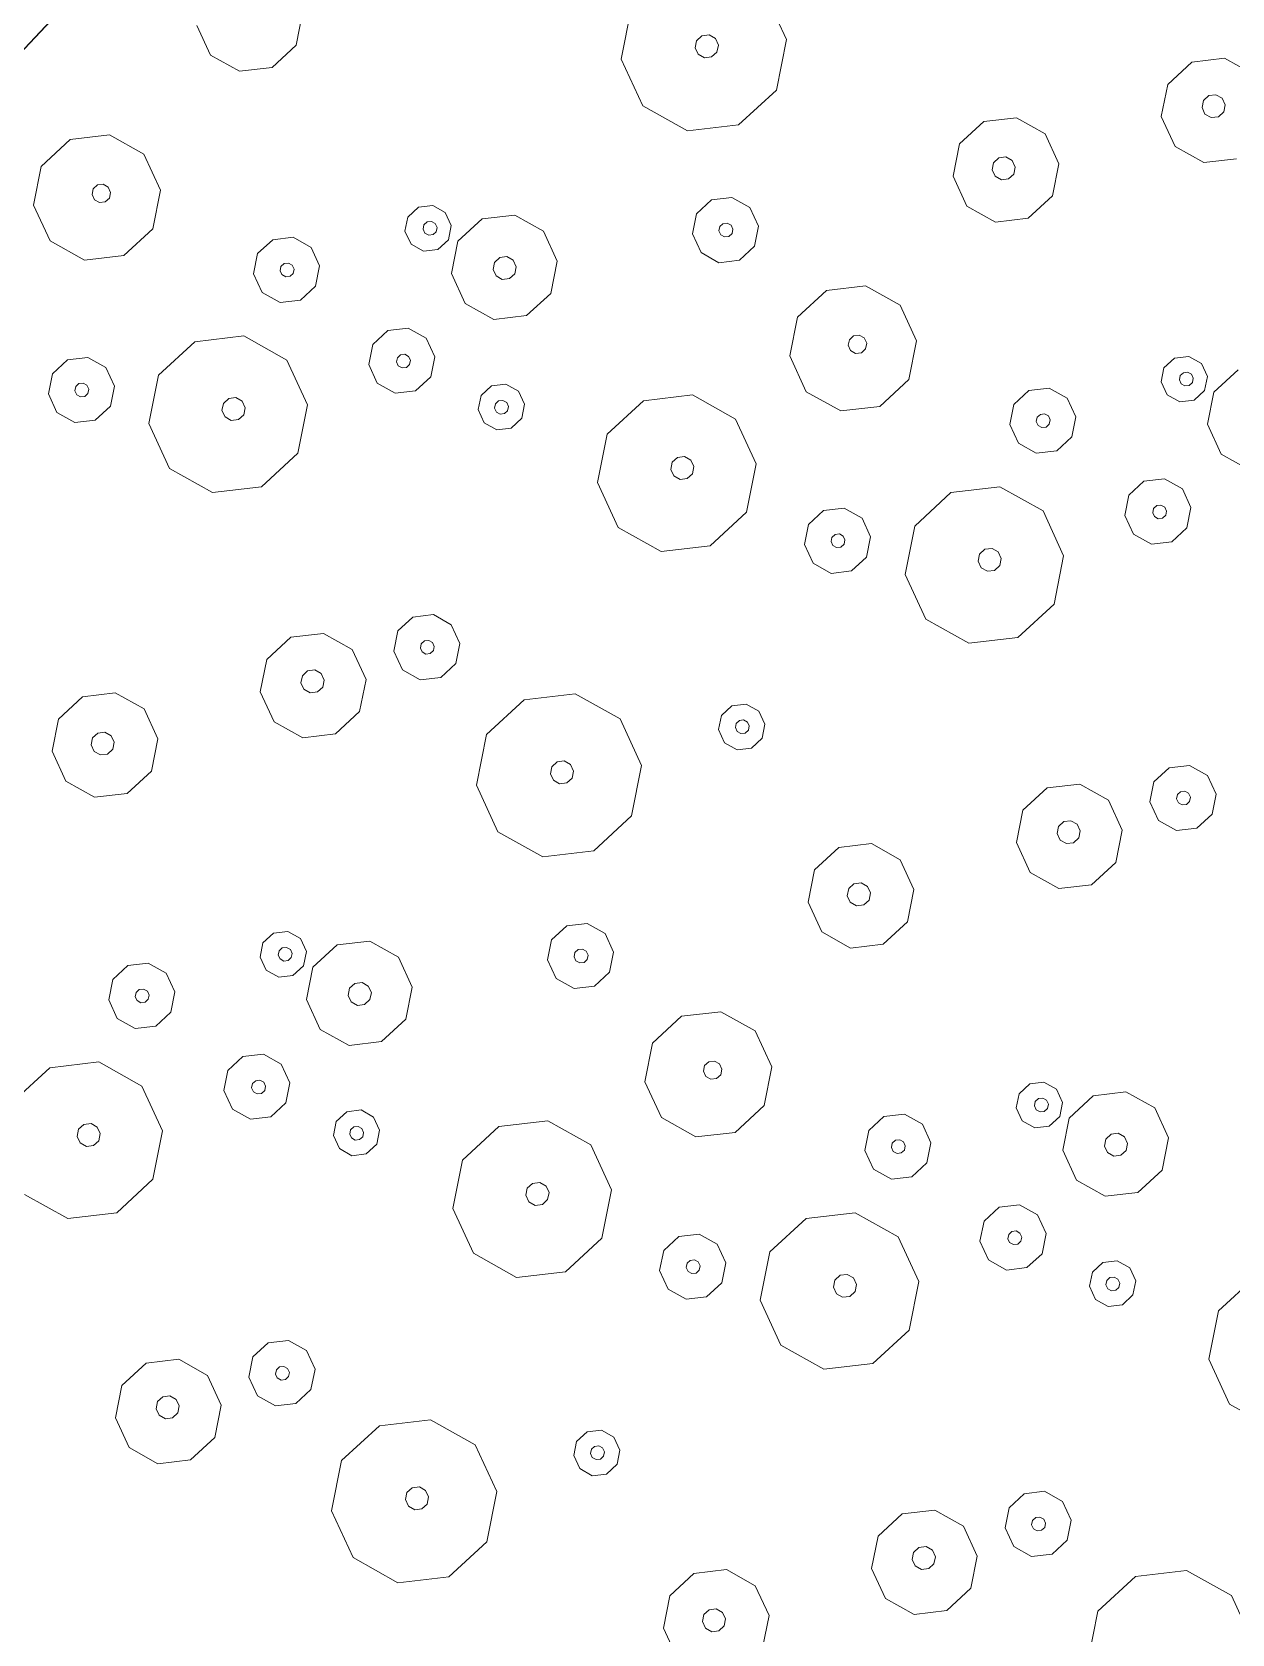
# Model space of a CAD drawing. Header units: metres. Extents: x -2858 to 512, y -1995 to 1252.
# Drawn here: x -930.245 to -927.36, y -902.364 to -898.511 of the extents above; entities that cross this region are included whole.
import ezdxf

# ---------------------------------------------------------------- set-up
doc = ezdxf.new("R2010")
doc.units = ezdxf.units.M
doc.layers.add('Calque commun', color=7, linetype='Continuous')

# ---------------------------------------------------------------- blocks, each defined once
blk = doc.blocks.new('pattern')
at = {"layer": 'Calque commun', "color": 54, "linetype": 'Continuous', "lineweight": 9}
for p, q in [((82.9715, 110.6391), (83.0206, 110.7525)), ((82.9983, 110.5184), (82.9715, 110.6391)), ((83.091, 110.4366), (82.9983, 110.5184)), ((83.3205, 110.4878), (83.214, 110.4249)), ((82.6054, 110.4444), (82.6312, 110.3286)), ((83.214, 110.4249), (83.091, 110.4366)), ((82.6312, 110.3286), (82.584, 110.2197)), ((83.093, 110.2309), (83.1356, 110.2561)), ((83.1356, 110.2561), (83.1848, 110.2514)), ((83.1848, 110.2514), (83.2219, 110.2187)), ((82.584, 110.2197), (82.4818, 110.1594)), ((83.0733, 110.1856), (83.093, 110.2309)), ((83.2219, 110.2187), (83.2326, 110.1704)), ((82.4818, 110.1594), (82.3637, 110.1706)), ((83.0841, 110.1373), (83.0733, 110.1856)), ((83.1355, 110.1805), (83.1397, 110.19)), ((83.1378, 110.1703), (83.1355, 110.1805)), ((83.1456, 110.1634), (83.1378, 110.1703)), ((83.1397, 110.19), (83.1486, 110.1953)), ((83.1559, 110.1625), (83.1456, 110.1634)), ((83.1486, 110.1953), (83.159, 110.1943)), ((83.1649, 110.1677), (83.1559, 110.1625)), ((83.159, 110.1943), (83.1667, 110.1874)), ((83.169, 110.1773), (83.1649, 110.1677)), ((83.1667, 110.1874), (83.169, 110.1773)), ((83.2326, 110.1704), (83.213, 110.125)), ((83.3081, 110.1206), (83.3762, 110.1608)), ((83.3762, 110.1608), (83.4549, 110.1533)), ((83.1212, 110.1046), (83.0841, 110.1373)), ((83.213, 110.125), (83.1704, 110.0999)), ((83.2766, 110.048), (83.3081, 110.1206)), ((83.4549, 110.1533), (83.5143, 110.1009)), ((83.1704, 110.0999), (83.1212, 110.1046)), ((83.5143, 110.1009), (83.5314, 110.0237)), ((83.2938, 109.9708), (83.2766, 110.048)), ((83.3696, 110.0306), (83.3765, 110.0465)), ((83.3765, 110.0465), (83.3914, 110.0553)), ((83.3914, 110.0553), (83.4086, 110.0537)), ((83.4086, 110.0537), (83.4216, 110.0422)), ((83.4216, 110.0422), (83.4253, 110.0253)), ((83.3734, 110.0137), (83.3696, 110.0306)), ((83.3863, 110.0023), (83.3734, 110.0137)), ((83.4185, 110.0094), (83.4036, 110.0006)), ((83.4253, 110.0253), (83.4185, 110.0094)), ((83.5314, 110.0237), (83.5, 109.9511)), ((82.5608, 109.9629), (82.5906, 109.9805)), ((82.5906, 109.9805), (82.6251, 109.9772)), ((82.6251, 109.9772), (82.651, 109.9543)), ((83.3531, 109.9184), (83.2938, 109.9708)), ((83.4036, 110.0006), (83.3863, 110.0023)), ((82.547, 109.9312), (82.5608, 109.9629)), ((82.5546, 109.8974), (82.547, 109.9312)), ((82.5865, 109.9284), (82.5906, 109.9379)), ((82.5887, 109.9183), (82.5865, 109.9284)), ((82.5906, 109.9379), (82.5995, 109.9432)), ((82.5995, 109.9432), (82.6099, 109.9422)), ((82.6099, 109.9422), (82.6177, 109.9354)), ((82.6177, 109.9354), (82.6199, 109.9252)), ((82.651, 109.9543), (82.6585, 109.9205)), ((83.5, 109.9511), (83.4319, 109.9109)), ((82.5805, 109.8745), (82.5546, 109.8974)), ((82.5965, 109.9114), (82.5887, 109.9183)), ((82.6069, 109.9104), (82.5965, 109.9114)), ((82.6158, 109.9157), (82.6069, 109.9104)), ((82.6448, 109.8888), (82.615, 109.8712)), ((82.6199, 109.9252), (82.6158, 109.9157)), ((82.6585, 109.9205), (82.6448, 109.8888)), ((83.4319, 109.9109), (83.3531, 109.9184)), ((82.615, 109.8712), (82.5805, 109.8745)), ((83.7486, 109.843), (83.8168, 109.8832)), ((82.2521, 109.7919), (82.3202, 109.8321)), ((82.3202, 109.8321), (82.399, 109.8246)), ((82.399, 109.8246), (82.4583, 109.7722)), ((83.7172, 109.7704), (83.7486, 109.843)), ((82.2206, 109.7193), (82.2521, 109.7919)), ((82.4583, 109.7722), (82.4755, 109.695)), ((83.8245, 109.7705), (83.8394, 109.7793)), ((83.8394, 109.7793), (83.8566, 109.7776)), ((83.8566, 109.7776), (83.8696, 109.7662)), ((82.3277, 109.7275), (82.3426, 109.7363)), ((82.3426, 109.7363), (82.3599, 109.7346)), ((82.3599, 109.7346), (82.3728, 109.7232)), ((82.6198, 109.7262), (82.6624, 109.7514)), ((82.6624, 109.7514), (82.7116, 109.7467)), ((82.7116, 109.7467), (82.7487, 109.714)), ((83.7344, 109.6932), (83.7172, 109.7704)), ((83.8176, 109.7546), (83.8245, 109.7705)), ((83.8214, 109.7377), (83.8176, 109.7546)), ((83.8343, 109.7262), (83.8214, 109.7377)), ((83.8734, 109.7493), (83.8665, 109.7334)), ((83.8696, 109.7662), (83.8734, 109.7493)), ((83.972, 109.7461), (83.9406, 109.6736)), ((82.2378, 109.6421), (82.2206, 109.7193)), ((82.3208, 109.7116), (82.3277, 109.7275)), ((82.3246, 109.6947), (82.3208, 109.7116)), ((82.3766, 109.7063), (82.3697, 109.6904)), ((82.3728, 109.7232), (82.3766, 109.7063)), ((82.4755, 109.695), (82.444, 109.6224)), ((82.6001, 109.6809), (82.6198, 109.7262)), ((82.7487, 109.714), (82.7594, 109.6657)), ((83.8516, 109.7246), (83.8343, 109.7262)), ((83.8665, 109.7334), (83.8516, 109.7246)), ((82.3376, 109.6833), (82.3246, 109.6947)), ((82.3548, 109.6816), (82.3376, 109.6833)), ((82.3697, 109.6904), (82.3548, 109.6816)), ((82.6109, 109.6326), (82.6001, 109.6809)), ((82.661, 109.6787), (82.6652, 109.6882)), ((82.6633, 109.6685), (82.661, 109.6787)), ((82.6711, 109.6617), (82.6633, 109.6685)), ((82.6652, 109.6882), (82.6741, 109.6935)), ((82.6814, 109.6607), (82.6711, 109.6617)), ((82.6741, 109.6935), (82.6844, 109.6925)), ((82.6904, 109.666), (82.6814, 109.6607)), ((82.6844, 109.6925), (82.6922, 109.6856)), ((82.6945, 109.6755), (82.6904, 109.666)), ((82.6922, 109.6856), (82.6945, 109.6755)), ((82.7594, 109.6657), (82.7397, 109.6203)), ((83.7937, 109.6409), (83.7344, 109.6932)), ((83.9406, 109.6736), (83.8724, 109.6333)), ((82.2971, 109.5897), (82.2378, 109.6421)), ((82.444, 109.6224), (82.3759, 109.5822)), ((82.6479, 109.5999), (82.6109, 109.6326)), ((82.7397, 109.6203), (82.6972, 109.5952)), ((82.9102, 109.5754), (83.0124, 109.6358)), ((83.0124, 109.6358), (83.1305, 109.6245)), ((83.1305, 109.6245), (83.2195, 109.546)), ((83.8724, 109.6333), (83.7937, 109.6409)), ((82.3759, 109.5822), (82.2971, 109.5897)), ((82.6972, 109.5952), (82.6479, 109.5999)), ((82.3446, 109.5136), (82.3584, 109.5454)), ((82.3584, 109.5454), (82.3882, 109.563)), ((82.3882, 109.563), (82.4227, 109.5597)), ((82.4227, 109.5597), (82.4486, 109.5368)), ((82.863, 109.4666), (82.9102, 109.5754)), ((83.2195, 109.546), (83.2452, 109.4302)), ((82.3522, 109.4799), (82.3446, 109.5136)), ((82.3803, 109.5133), (82.3844, 109.5228)), ((82.3825, 109.5031), (82.3803, 109.5133)), ((82.3903, 109.4963), (82.3825, 109.5031)), ((82.3844, 109.5228), (82.3934, 109.5281)), ((82.3934, 109.5281), (82.4037, 109.5271)), ((82.4037, 109.5271), (82.4115, 109.5202)), ((82.4137, 109.5101), (82.4096, 109.5006)), ((82.4115, 109.5202), (82.4137, 109.5101)), ((82.4561, 109.503), (82.4424, 109.4713)), ((82.4486, 109.5368), (82.4561, 109.503)), ((82.3781, 109.457), (82.3522, 109.4799)), ((82.4007, 109.4953), (82.3903, 109.4963)), ((82.4096, 109.5006), (82.4007, 109.4953)), ((82.4424, 109.4713), (82.4126, 109.4537)), ((82.8888, 109.3508), (82.863, 109.4666)), ((83.0083, 109.4524), (83.0152, 109.4682)), ((83.0152, 109.4682), (83.0301, 109.477)), ((83.0301, 109.477), (83.0473, 109.4754)), ((83.0473, 109.4754), (83.0602, 109.4639)), ((83.0602, 109.4639), (83.064, 109.4471)), ((82.4126, 109.4537), (82.3781, 109.457)), ((83.012, 109.4355), (83.0083, 109.4524)), ((83.025, 109.424), (83.012, 109.4355)), ((83.0571, 109.4312), (83.0422, 109.4224)), ((83.064, 109.4471), (83.0571, 109.4312)), ((83.2452, 109.4302), (83.198, 109.3213)), ((82.6417, 109.3744), (82.6843, 109.3995)), ((82.6843, 109.3995), (82.7335, 109.3948)), ((82.7335, 109.3948), (82.7706, 109.3621)), ((83.0422, 109.4224), (83.025, 109.424)), ((81.5598, 109.3257), (81.6024, 109.3509)), ((81.6024, 109.3509), (81.6516, 109.3462)), ((82.6221, 109.329), (82.6417, 109.3744)), ((82.7706, 109.3621), (82.7813, 109.3139)), ((82.9777, 109.2722), (82.8888, 109.3508)), ((81.5402, 109.2804), (81.5598, 109.3257)), ((81.6516, 109.3462), (81.6887, 109.3135)), ((81.6887, 109.3135), (81.6995, 109.2652)), ((82.6328, 109.2808), (82.6221, 109.329)), ((82.6843, 109.3239), (82.6884, 109.3334)), ((82.6865, 109.3138), (82.6843, 109.3239)), ((82.6943, 109.3069), (82.6865, 109.3138)), ((82.6884, 109.3334), (82.6973, 109.3387)), ((82.6973, 109.3387), (82.7077, 109.3377)), ((82.7136, 109.3112), (82.7046, 109.3059)), ((82.7077, 109.3377), (82.7154, 109.3309)), ((82.7177, 109.3207), (82.7136, 109.3112)), ((82.7154, 109.3309), (82.7177, 109.3207)), ((82.7813, 109.3139), (82.7617, 109.2685)), ((83.198, 109.3213), (83.0959, 109.261)), ((83.6777, 109.2787), (83.6914, 109.3105)), ((83.6914, 109.3105), (83.7212, 109.3281)), ((83.7212, 109.3281), (83.7557, 109.3248)), ((83.7557, 109.3248), (83.7816, 109.3019)), ((81.5509, 109.2321), (81.5402, 109.2804)), ((81.6024, 109.2753), (81.6065, 109.2848)), ((81.6046, 109.2651), (81.6024, 109.2753)), ((81.6065, 109.2848), (81.6154, 109.2901)), ((81.6154, 109.2901), (81.6258, 109.2891)), ((81.6258, 109.2891), (81.6336, 109.2822)), ((81.6358, 109.2721), (81.6317, 109.2625)), ((81.6336, 109.2822), (81.6358, 109.2721)), ((82.6699, 109.248), (82.6328, 109.2808)), ((82.7046, 109.3059), (82.6943, 109.3069)), ((83.0959, 109.261), (82.9777, 109.2722)), ((83.6852, 109.2449), (83.6777, 109.2787)), ((83.7154, 109.2759), (83.7196, 109.2854)), ((83.7177, 109.2657), (83.7154, 109.2759)), ((83.7196, 109.2854), (83.7285, 109.2907)), ((83.7285, 109.2907), (83.7388, 109.2897)), ((83.7388, 109.2897), (83.7466, 109.2828)), ((83.7489, 109.2727), (83.7447, 109.2632)), ((83.7466, 109.2828), (83.7489, 109.2727)), ((83.7816, 109.3019), (83.7891, 109.2681)), ((81.6124, 109.2583), (81.6046, 109.2651)), ((81.6227, 109.2573), (81.6124, 109.2583)), ((81.6317, 109.2625), (81.6227, 109.2573)), ((81.6995, 109.2652), (81.6798, 109.2198)), ((81.7749, 109.2154), (81.843, 109.2556)), ((81.843, 109.2556), (81.9218, 109.2481)), ((81.9218, 109.2481), (81.9811, 109.1957)), ((82.7191, 109.2434), (82.6699, 109.248)), ((82.7617, 109.2685), (82.7191, 109.2434)), ((83.7111, 109.222), (83.6852, 109.2449)), ((83.7255, 109.2589), (83.7177, 109.2657)), ((83.7358, 109.2579), (83.7255, 109.2589)), ((83.7447, 109.2632), (83.7358, 109.2579)), ((83.7754, 109.2364), (83.7456, 109.2188)), ((83.7891, 109.2681), (83.7754, 109.2364)), ((81.588, 109.1994), (81.5509, 109.2321)), ((81.6372, 109.1947), (81.588, 109.1994)), ((81.6798, 109.2198), (81.6372, 109.1947)), ((81.7434, 109.1428), (81.7749, 109.2154)), ((81.9811, 109.1957), (81.9983, 109.1185)), ((83.1664, 109.1541), (83.186, 109.1994)), ((83.186, 109.1994), (83.2286, 109.2246)), ((83.2286, 109.2246), (83.2778, 109.2199)), ((83.2778, 109.2199), (83.3149, 109.1871)), ((83.7456, 109.2188), (83.7111, 109.222)), ((83.9631, 109.1561), (84.0696, 109.219)), ((84.0696, 109.219), (84.1926, 109.2073)), ((84.1926, 109.2073), (84.2853, 109.1255)), ((83.2286, 109.1489), (83.2327, 109.1585)), ((83.2327, 109.1585), (83.2416, 109.1637)), ((83.2416, 109.1637), (83.252, 109.1628)), ((83.252, 109.1628), (83.2598, 109.1559)), ((83.2598, 109.1559), (83.262, 109.1458)), ((83.3149, 109.1871), (83.3257, 109.1389)), ((83.914, 109.0427), (83.9631, 109.1561)), ((81.7606, 109.0656), (81.7434, 109.1428)), ((81.8364, 109.1254), (81.8433, 109.1413)), ((81.8402, 109.1085), (81.8364, 109.1254)), ((81.8433, 109.1413), (81.8582, 109.1501)), ((81.8582, 109.1501), (81.8754, 109.1485)), ((81.8754, 109.1485), (81.8884, 109.137)), ((81.8922, 109.1201), (81.8853, 109.1042)), ((81.8884, 109.137), (81.8922, 109.1201)), ((81.9983, 109.1185), (81.9668, 109.0459)), ((83.1771, 109.1058), (83.1664, 109.1541)), ((83.2308, 109.1388), (83.2286, 109.1489)), ((83.2386, 109.1319), (83.2308, 109.1388)), ((83.2489, 109.1309), (83.2386, 109.1319)), ((83.2579, 109.1362), (83.2489, 109.1309)), ((83.262, 109.1458), (83.2579, 109.1362)), ((83.3257, 109.1389), (83.306, 109.0935)), ((84.2853, 109.1255), (84.3121, 109.0048)), ((81.8532, 109.0971), (81.8402, 109.1085)), ((81.8704, 109.0954), (81.8532, 109.0971)), ((81.8853, 109.1042), (81.8704, 109.0954)), ((83.2142, 109.0731), (83.1771, 109.1058)), ((83.306, 109.0935), (83.2634, 109.0684)), ((81.8199, 109.0132), (81.7606, 109.0656)), ((81.9668, 109.0459), (81.8987, 109.0057)), ((83.2634, 109.0684), (83.2142, 109.0731)), ((83.9408, 108.9221), (83.914, 109.0427)), ((84.0752, 109.027), (84.0821, 109.0429)), ((84.0821, 109.0429), (84.097, 109.0517)), ((84.097, 109.0517), (84.1142, 109.05)), ((84.1142, 109.05), (84.1272, 109.0386)), ((81.8987, 109.0057), (81.8199, 109.0132)), ((82.7611, 108.9674), (82.8428, 109.0157)), ((82.8428, 109.0157), (82.9374, 109.0067)), ((82.9374, 109.0067), (83.0085, 108.9439)), ((84.0789, 109.0101), (84.0752, 109.027)), ((84.0919, 108.9987), (84.0789, 109.0101)), ((84.124, 109.0058), (84.1091, 108.997)), ((84.1309, 109.0217), (84.124, 109.0058)), ((84.1272, 109.0386), (84.1309, 109.0217)), ((84.3121, 109.0048), (84.263, 108.8914)), ((82.2155, 108.9378), (82.2836, 108.978)), ((82.2836, 108.978), (82.3624, 108.9705)), ((82.3624, 108.9705), (82.4217, 108.9182)), ((82.7233, 108.8803), (82.7611, 108.9674)), ((84.1091, 108.997), (84.0919, 108.9987)), ((82.184, 108.8652), (82.2155, 108.9378)), ((83.0085, 108.9439), (83.0292, 108.8512)), ((83.2386, 108.8775), (83.3408, 108.9378)), ((83.3408, 108.9378), (83.459, 108.9266)), ((83.459, 108.9266), (83.5479, 108.848)), ((82.4217, 108.9182), (82.4389, 108.841)), ((82.8451, 108.8817), (82.857, 108.8887)), ((82.857, 108.8887), (82.8708, 108.8874)), ((82.8708, 108.8874), (82.8812, 108.8782)), ((84.0335, 108.8403), (83.9408, 108.9221)), ((84.263, 108.8914), (84.1565, 108.8286)), ((80.9251, 108.867), (80.9423, 108.7898)), ((82.2012, 108.788), (82.184, 108.8652)), ((82.2844, 108.8494), (82.2913, 108.8653)), ((82.2882, 108.8325), (82.2844, 108.8494)), ((82.2913, 108.8653), (82.3062, 108.8741)), ((82.3062, 108.8741), (82.3234, 108.8724)), ((82.3234, 108.8724), (82.3364, 108.861)), ((82.3364, 108.861), (82.3402, 108.8441)), ((82.744, 108.7877), (82.7233, 108.8803)), ((82.8396, 108.869), (82.8451, 108.8817)), ((82.8426, 108.8555), (82.8396, 108.869)), ((82.853, 108.8463), (82.8426, 108.8555)), ((82.8787, 108.852), (82.8667, 108.845)), ((82.8842, 108.8647), (82.8787, 108.852)), ((82.8812, 108.8782), (82.8842, 108.8647)), ((83.0292, 108.8512), (82.9914, 108.7641)), ((83.1914, 108.7686), (83.2386, 108.8775)), ((83.5479, 108.848), (83.5737, 108.7322)), ((81.067, 108.7757), (81.0866, 108.821)), ((81.0866, 108.821), (81.1292, 108.8462)), ((81.1292, 108.8462), (81.1784, 108.8415)), ((81.1784, 108.8415), (81.2155, 108.8088)), ((81.2155, 108.8088), (81.2262, 108.7605)), ((82.3012, 108.821), (82.2882, 108.8325)), ((82.3184, 108.8194), (82.3012, 108.821)), ((82.3333, 108.8282), (82.3184, 108.8194)), ((82.3402, 108.8441), (82.3333, 108.8282)), ((82.4389, 108.841), (82.4074, 108.7684)), ((82.8667, 108.845), (82.853, 108.8463)), ((84.1565, 108.8286), (84.0335, 108.8403)), ((80.9423, 108.7898), (80.9108, 108.7172)), ((81.0777, 108.7274), (81.067, 108.7757)), ((81.1279, 108.7735), (81.132, 108.783)), ((81.1301, 108.7633), (81.1279, 108.7735)), ((81.132, 108.783), (81.1409, 108.7883)), ((81.1409, 108.7883), (81.1513, 108.7873)), ((81.1513, 108.7873), (81.159, 108.7804)), ((81.1613, 108.7703), (81.1572, 108.7608)), ((81.159, 108.7804), (81.1613, 108.7703)), ((82.2605, 108.7357), (82.2012, 108.788)), ((82.8151, 108.7249), (82.744, 108.7877)), ((83.3367, 108.7544), (83.3436, 108.7703)), ((83.3436, 108.7703), (83.3585, 108.7791)), ((83.3585, 108.7791), (83.3757, 108.7775)), ((83.3757, 108.7775), (83.3887, 108.766)), ((81.1379, 108.7565), (81.1301, 108.7633)), ((81.1482, 108.7555), (81.1379, 108.7565)), ((81.1572, 108.7608), (81.1482, 108.7555)), ((81.2262, 108.7605), (81.2066, 108.7151)), ((82.3393, 108.7281), (82.2605, 108.7357)), ((82.4074, 108.7684), (82.3393, 108.7281)), ((82.9914, 108.7641), (82.9096, 108.7158)), ((83.2172, 108.6528), (83.1914, 108.7686)), ((83.3405, 108.7375), (83.3367, 108.7544)), ((83.3535, 108.7261), (83.3405, 108.7375)), ((83.3856, 108.7332), (83.3707, 108.7244)), ((83.3925, 108.7491), (83.3856, 108.7332)), ((83.3887, 108.766), (83.3925, 108.7491)), ((83.5737, 108.7322), (83.5265, 108.6233)), ((80.9108, 108.7172), (80.8427, 108.677)), ((81.1148, 108.6947), (81.0777, 108.7274)), ((81.164, 108.69), (81.1148, 108.6947)), ((81.2066, 108.7151), (81.164, 108.69)), ((81.377, 108.6702), (81.4792, 108.7306)), ((81.4792, 108.7306), (81.5973, 108.7193)), ((81.5973, 108.7193), (81.6863, 108.6408)), ((82.9096, 108.7158), (82.8151, 108.7249)), ((83.3707, 108.7244), (83.3535, 108.7261)), ((80.8427, 108.677), (80.7639, 108.6845)), ((80.8252, 108.6402), (80.855, 108.6578)), ((80.855, 108.6578), (80.8895, 108.6545)), ((81.3298, 108.5614), (81.377, 108.6702)), ((84.0355, 108.6346), (84.0781, 108.6597)), ((84.0781, 108.6597), (84.1273, 108.655)), ((84.1273, 108.655), (84.1644, 108.6223)), ((80.8115, 108.6085), (80.8252, 108.6402)), ((80.8471, 108.6081), (80.8512, 108.6176)), ((80.8512, 108.6176), (80.8602, 108.6229)), ((80.8602, 108.6229), (80.8705, 108.6219)), ((80.8705, 108.6219), (80.8783, 108.615)), ((80.8895, 108.6545), (80.9154, 108.6316)), ((80.9154, 108.6316), (80.923, 108.5978)), ((81.6863, 108.6408), (81.7121, 108.525)), ((83.3062, 108.5743), (83.2172, 108.6528)), ((83.5265, 108.6233), (83.4243, 108.563)), ((84.0158, 108.5892), (84.0355, 108.6346)), ((84.1644, 108.6223), (84.1751, 108.574)), ((80.819, 108.5747), (80.8115, 108.6085)), ((80.8494, 108.5979), (80.8471, 108.6081)), ((80.8572, 108.5911), (80.8494, 108.5979)), ((80.8675, 108.5901), (80.8572, 108.5911)), ((80.8764, 108.5954), (80.8675, 108.5901)), ((80.8806, 108.6049), (80.8764, 108.5954)), ((80.8783, 108.615), (80.8806, 108.6049)), ((80.923, 108.5978), (80.9092, 108.5661)), ((84.0266, 108.541), (84.0158, 108.5892)), ((84.078, 108.5841), (84.0822, 108.5936)), ((84.0803, 108.574), (84.078, 108.5841)), ((84.0822, 108.5936), (84.0911, 108.5989)), ((84.0911, 108.5989), (84.1015, 108.5979)), ((84.1015, 108.5979), (84.1092, 108.591)), ((84.1115, 108.5809), (84.1074, 108.5714)), ((84.1092, 108.591), (84.1115, 108.5809)), ((80.8449, 108.5518), (80.819, 108.5747)), ((80.8794, 108.5485), (80.8449, 108.5518)), ((80.9092, 108.5661), (80.8794, 108.5485)), ((81.3556, 108.4456), (81.3298, 108.5614)), ((81.4751, 108.5472), (81.482, 108.563)), ((81.4789, 108.5303), (81.4751, 108.5472)), ((81.482, 108.563), (81.4969, 108.5718)), ((81.4969, 108.5718), (81.5141, 108.5702)), ((81.5141, 108.5702), (81.5271, 108.5587)), ((81.5308, 108.5419), (81.524, 108.526)), ((81.5271, 108.5587), (81.5308, 108.5419)), ((83.4243, 108.563), (83.3062, 108.5743)), ((84.0637, 108.5082), (84.0266, 108.541)), ((84.0881, 108.5671), (84.0803, 108.574)), ((84.0984, 108.5661), (84.0881, 108.5671)), ((84.1074, 108.5714), (84.0984, 108.5661)), ((84.1751, 108.574), (84.1555, 108.5287)), ((84.2506, 108.5242), (84.3187, 108.5644)), ((84.3187, 108.5644), (84.3974, 108.5569)), ((84.3974, 108.5569), (84.4567, 108.5046)), ((81.4918, 108.5188), (81.4789, 108.5303)), ((81.509, 108.5172), (81.4918, 108.5188)), ((81.524, 108.526), (81.509, 108.5172)), ((81.7121, 108.525), (81.6649, 108.4161)), ((82.809, 108.5001), (82.8516, 108.5253)), ((82.8516, 108.5253), (82.9008, 108.5206)), ((82.9008, 108.5206), (82.9379, 108.4879)), ((84.1129, 108.5035), (84.0637, 108.5082)), ((84.1555, 108.5287), (84.1129, 108.5035)), ((84.2191, 108.4516), (84.2506, 108.5242)), ((84.4567, 108.5046), (84.4739, 108.4274)), ((81.0889, 108.4238), (81.1086, 108.4692)), ((81.1086, 108.4692), (81.1511, 108.4943)), ((81.1511, 108.4943), (81.2003, 108.4896)), ((81.2003, 108.4896), (81.2374, 108.4569)), ((82.7893, 108.4548), (82.809, 108.5001)), ((82.8556, 108.4592), (82.8646, 108.4644)), ((82.8646, 108.4644), (82.8749, 108.4635)), ((82.8749, 108.4635), (82.8827, 108.4566)), ((82.9379, 108.4879), (82.9486, 108.4396)), ((81.0996, 108.3756), (81.0889, 108.4238)), ((81.1511, 108.4187), (81.1552, 108.4282)), ((81.1552, 108.4282), (81.1642, 108.4335)), ((81.1642, 108.4335), (81.1745, 108.4325)), ((81.1745, 108.4325), (81.1823, 108.4257)), ((81.1823, 108.4257), (81.1845, 108.4155)), ((81.2374, 108.4569), (81.2482, 108.4087)), ((81.4446, 108.367), (81.3556, 108.4456)), ((82.8001, 108.4065), (82.7893, 108.4548)), ((82.8515, 108.4496), (82.8556, 108.4592)), ((82.8538, 108.4395), (82.8515, 108.4496)), ((82.8616, 108.4326), (82.8538, 108.4395)), ((82.8719, 108.4317), (82.8616, 108.4326)), ((82.8808, 108.4369), (82.8719, 108.4317)), ((82.885, 108.4465), (82.8808, 108.4369)), ((82.8827, 108.4566), (82.885, 108.4465)), ((82.9486, 108.4396), (82.9289, 108.3942)), ((84.2363, 108.3744), (84.2191, 108.4516)), ((84.3121, 108.4343), (84.319, 108.4501)), ((84.3159, 108.4174), (84.3121, 108.4343)), ((84.319, 108.4501), (84.3339, 108.4589)), ((84.3339, 108.4589), (84.3511, 108.4573)), ((84.3511, 108.4573), (84.3641, 108.4459)), ((84.3678, 108.429), (84.361, 108.4131)), ((84.3641, 108.4459), (84.3678, 108.429)), ((84.4739, 108.4274), (84.4425, 108.3548)), ((81.1533, 108.4086), (81.1511, 108.4187)), ((81.1611, 108.4017), (81.1533, 108.4086)), ((81.1715, 108.4007), (81.1611, 108.4017)), ((81.1804, 108.406), (81.1715, 108.4007)), ((81.1845, 108.4155), (81.1804, 108.406)), ((81.2482, 108.4087), (81.2285, 108.3633)), ((81.6649, 108.4161), (81.5627, 108.3558)), ((82.1445, 108.3735), (82.1582, 108.4053)), ((82.1582, 108.4053), (82.188, 108.4229)), ((82.1864, 108.3802), (82.1953, 108.3855)), ((82.188, 108.4229), (82.2225, 108.4196)), ((82.1953, 108.3855), (82.2057, 108.3845)), ((82.2225, 108.4196), (82.2484, 108.3967)), ((82.2484, 108.3967), (82.256, 108.3629)), ((82.8371, 108.3738), (82.8001, 108.4065)), ((82.9289, 108.3942), (82.8864, 108.3691)), ((84.3288, 108.4059), (84.3159, 108.4174)), ((84.3461, 108.4043), (84.3288, 108.4059)), ((84.361, 108.4131), (84.3461, 108.4043)), ((81.1367, 108.3428), (81.0996, 108.3756)), ((81.2285, 108.3633), (81.1859, 108.3382)), ((81.5627, 108.3558), (81.4446, 108.367)), ((82.152, 108.3398), (82.1445, 108.3735)), ((82.1823, 108.3707), (82.1864, 108.3802)), ((82.1845, 108.3605), (82.1823, 108.3707)), ((82.1923, 108.3537), (82.1845, 108.3605)), ((82.2026, 108.3527), (82.1923, 108.3537)), ((82.2116, 108.358), (82.2026, 108.3527)), ((82.2057, 108.3845), (82.2134, 108.3776)), ((82.2157, 108.3675), (82.2116, 108.358)), ((82.2134, 108.3776), (82.2157, 108.3675)), ((82.256, 108.3629), (82.2422, 108.3312)), ((82.8864, 108.3691), (82.8371, 108.3738)), ((83.4895, 108.3348), (83.5033, 108.3666)), ((83.5033, 108.3666), (83.5331, 108.3842)), ((83.5331, 108.3842), (83.5676, 108.3809)), ((83.5331, 108.3416), (83.5421, 108.3469)), ((83.5421, 108.3469), (83.5524, 108.3459)), ((83.5676, 108.3809), (83.5935, 108.358)), ((83.5935, 108.358), (83.601, 108.3242)), ((84.2956, 108.3221), (84.2363, 108.3744)), ((84.4425, 108.3548), (84.3744, 108.3146)), ((80.3886, 108.3429), (80.4479, 108.2905)), ((81.1859, 108.3382), (81.1367, 108.3428)), ((81.6529, 108.2942), (81.6954, 108.3194)), ((81.6954, 108.3194), (81.7447, 108.3147)), ((81.7447, 108.3147), (81.7817, 108.282)), ((82.1779, 108.3168), (82.152, 108.3398)), ((82.2124, 108.3136), (82.1779, 108.3168)), ((82.2422, 108.3312), (82.2124, 108.3136)), ((82.43, 108.2509), (82.5364, 108.3138)), ((82.5364, 108.3138), (82.6594, 108.3021)), ((83.4971, 108.301), (83.4895, 108.3348)), ((83.529, 108.3321), (83.5331, 108.3416)), ((83.5312, 108.3219), (83.529, 108.3321)), ((83.539, 108.315), (83.5312, 108.3219)), ((83.5494, 108.3141), (83.539, 108.315)), ((83.5583, 108.3193), (83.5494, 108.3141)), ((83.5524, 108.3459), (83.5602, 108.339)), ((83.5624, 108.3289), (83.5583, 108.3193)), ((83.5602, 108.339), (83.5624, 108.3289)), ((83.601, 108.3242), (83.5873, 108.2924)), ((84.3744, 108.3146), (84.2956, 108.3221)), ((80.4479, 108.2905), (80.4651, 108.2133)), ((81.6332, 108.2489), (81.6529, 108.2942)), ((81.7817, 108.282), (81.7925, 108.2337)), ((82.6594, 108.3021), (82.7521, 108.2203)), ((83.523, 108.2781), (83.4971, 108.301)), ((83.5575, 108.2748), (83.523, 108.2781)), ((83.5873, 108.2924), (83.5575, 108.2748)), ((80.2275, 108.1604), (80.2103, 108.2376)), ((80.3032, 108.2202), (80.3101, 108.2361)), ((80.3101, 108.2361), (80.325, 108.2449)), ((80.325, 108.2449), (80.3423, 108.2433)), ((80.3423, 108.2433), (80.3552, 108.2318)), ((80.3552, 108.2318), (80.359, 108.2149)), ((81.6439, 108.2006), (81.6332, 108.2489)), ((81.6954, 108.2437), (81.6995, 108.2533)), ((81.6976, 108.2336), (81.6954, 108.2437)), ((81.7054, 108.2267), (81.6976, 108.2336)), ((81.6995, 108.2533), (81.7085, 108.2585)), ((81.7085, 108.2585), (81.7188, 108.2576)), ((81.7247, 108.231), (81.7158, 108.2257)), ((81.7188, 108.2576), (81.7266, 108.2507)), ((81.7288, 108.2406), (81.7247, 108.231)), ((81.7266, 108.2507), (81.7288, 108.2406)), ((81.7925, 108.2337), (81.7728, 108.1883)), ((82.3808, 108.1375), (82.43, 108.2509)), ((83.1946, 108.1955), (83.2627, 108.2357)), ((83.2627, 108.2357), (83.3415, 108.2282)), ((80.307, 108.2033), (80.3032, 108.2202)), ((80.32, 108.1919), (80.307, 108.2033)), ((80.3521, 108.1991), (80.3372, 108.1903)), ((80.359, 108.2149), (80.3521, 108.1991)), ((80.4651, 108.2133), (80.4336, 108.1407)), ((81.681, 108.1679), (81.6439, 108.2006)), ((81.7158, 108.2257), (81.7054, 108.2267)), ((82.7521, 108.2203), (82.779, 108.0996)), ((83.1631, 108.1229), (83.1946, 108.1955)), ((83.3415, 108.2282), (83.4007, 108.1759)), ((80.2868, 108.108), (80.2275, 108.1604)), ((80.3372, 108.1903), (80.32, 108.1919)), ((81.7302, 108.1632), (81.681, 108.1679)), ((81.7728, 108.1883), (81.7302, 108.1632)), ((83.4007, 108.1759), (83.418, 108.0987)), ((83.5623, 108.1299), (83.6049, 108.155)), ((83.6049, 108.155), (83.6541, 108.1503)), ((80.4336, 108.1407), (80.3655, 108.1005)), ((82.4077, 108.0169), (82.3808, 108.1375)), ((82.542, 108.1218), (82.5489, 108.1377)), ((82.5458, 108.1049), (82.542, 108.1218)), ((82.5489, 108.1377), (82.5638, 108.1465)), ((82.5638, 108.1465), (82.581, 108.1448)), ((82.581, 108.1448), (82.594, 108.1334)), ((82.5977, 108.1165), (82.5909, 108.1006)), ((82.594, 108.1334), (82.5977, 108.1165)), ((83.1803, 108.0457), (83.1631, 108.1229)), ((83.2633, 108.1152), (83.2702, 108.1311)), ((83.2671, 108.0984), (83.2633, 108.1152)), ((83.2702, 108.1311), (83.2851, 108.1399)), ((83.2851, 108.1399), (83.3024, 108.1383)), ((83.3024, 108.1383), (83.3153, 108.1268)), ((83.3153, 108.1268), (83.3191, 108.1099)), ((83.5426, 108.0845), (83.5623, 108.1299)), ((83.6541, 108.1503), (83.6912, 108.1176)), ((83.6912, 108.1176), (83.7019, 108.0693)), ((80.3655, 108.1005), (80.2868, 108.108)), ((81.2279, 108.0622), (81.3097, 108.1105)), ((81.3097, 108.1105), (81.4042, 108.1015)), ((81.4042, 108.1015), (81.4753, 108.0387)), ((82.5587, 108.0935), (82.5458, 108.1049)), ((82.576, 108.0918), (82.5587, 108.0935)), ((82.5909, 108.1006), (82.576, 108.0918)), ((82.779, 108.0996), (82.7298, 107.9862)), ((83.2801, 108.0869), (83.2671, 108.0984)), ((83.2973, 108.0853), (83.2801, 108.0869)), ((83.3122, 108.0941), (83.2973, 108.0853)), ((83.3191, 108.1099), (83.3122, 108.0941)), ((83.418, 108.0987), (83.3865, 108.0261)), ((83.5534, 108.0363), (83.5426, 108.0845)), ((83.6035, 108.0823), (83.6077, 108.0918)), ((83.6058, 108.0722), (83.6035, 108.0823)), ((83.6077, 108.0918), (83.6166, 108.0971)), ((83.6166, 108.0971), (83.6269, 108.0961)), ((83.6269, 108.0961), (83.6347, 108.0893)), ((83.637, 108.0791), (83.6329, 108.0696)), ((83.6347, 108.0893), (83.637, 108.0791)), ((80.6823, 108.0326), (80.7504, 108.0728)), ((80.7504, 108.0728), (80.8292, 108.0653)), ((80.8292, 108.0653), (80.8885, 108.013)), ((81.1902, 107.9751), (81.2279, 108.0622)), ((81.4753, 108.0387), (81.496, 107.946)), ((83.2396, 107.9934), (83.1803, 108.0457)), ((83.6136, 108.0653), (83.6058, 108.0722)), ((83.6239, 108.0643), (83.6136, 108.0653)), ((83.6329, 108.0696), (83.6239, 108.0643)), ((83.7019, 108.0693), (83.6822, 108.024)), ((83.8527, 107.9791), (83.9549, 108.0394)), ((83.9549, 108.0394), (84.073, 108.0282)), ((80.6508, 107.96), (80.6823, 108.0326)), ((80.8885, 108.013), (80.9057, 107.9358)), ((81.7055, 107.9723), (81.8076, 108.0326)), ((81.8076, 108.0326), (81.9258, 108.0214)), ((81.9258, 108.0214), (82.0147, 107.9428)), ((82.5003, 107.9351), (82.4077, 108.0169)), ((83.3865, 108.0261), (83.3184, 107.9859)), ((83.5904, 108.0035), (83.5534, 108.0363)), ((83.6397, 107.9988), (83.5904, 108.0035)), ((83.6822, 108.024), (83.6397, 107.9988)), ((84.073, 108.0282), (84.1619, 107.9496)), ((80.7581, 107.9601), (80.773, 107.9689)), ((80.773, 107.9689), (80.7903, 107.9672)), ((80.7903, 107.9672), (80.8032, 107.9558)), ((81.2108, 107.8825), (81.1902, 107.9751)), ((81.3064, 107.9638), (81.3119, 107.9765)), ((81.3094, 107.9503), (81.3064, 107.9638)), ((81.3119, 107.9765), (81.3238, 107.9835)), ((81.3238, 107.9835), (81.3376, 107.9822)), ((81.3376, 107.9822), (81.348, 107.973)), ((81.348, 107.973), (81.351, 107.9595)), ((81.6583, 107.8634), (81.7055, 107.9723)), ((82.7298, 107.9862), (82.6234, 107.9234)), ((83.3184, 107.9859), (83.2396, 107.9934)), ((83.3009, 107.949), (83.3307, 107.9666)), ((83.3307, 107.9666), (83.3652, 107.9633)), ((83.3652, 107.9633), (83.3911, 107.9404)), ((83.8055, 107.8702), (83.8527, 107.9791)), ((80.668, 107.8828), (80.6508, 107.96)), ((80.7513, 107.9442), (80.7581, 107.9601)), ((80.755, 107.9273), (80.7513, 107.9442)), ((80.768, 107.9158), (80.755, 107.9273)), ((80.8001, 107.923), (80.7852, 107.9142)), ((80.807, 107.9389), (80.8001, 107.923)), ((80.8032, 107.9558), (80.807, 107.9389)), ((80.9057, 107.9358), (80.8742, 107.8632)), ((81.3198, 107.9411), (81.3094, 107.9503)), ((81.3336, 107.9398), (81.3198, 107.9411)), ((81.3455, 107.9468), (81.3336, 107.9398)), ((81.351, 107.9595), (81.3455, 107.9468)), ((81.496, 107.946), (81.4582, 107.8589)), ((82.0147, 107.9428), (82.0405, 107.827)), ((82.6234, 107.9234), (82.5003, 107.9351)), ((83.2871, 107.9173), (83.3009, 107.949)), ((83.3228, 107.9169), (83.3269, 107.9264)), ((83.3269, 107.9264), (83.3359, 107.9317)), ((83.3359, 107.9317), (83.3462, 107.9307)), ((83.3462, 107.9307), (83.354, 107.9239)), ((83.354, 107.9239), (83.3562, 107.9137)), ((83.3911, 107.9404), (83.3986, 107.9067)), ((84.1619, 107.9496), (84.1878, 107.8338)), ((80.7852, 107.9142), (80.768, 107.9158)), ((83.2947, 107.8835), (83.2871, 107.9173)), ((83.325, 107.9068), (83.3228, 107.9169)), ((83.3328, 107.8999), (83.325, 107.9068)), ((83.3432, 107.8989), (83.3328, 107.8999)), ((83.3521, 107.9042), (83.3432, 107.8989)), ((83.3562, 107.9137), (83.3521, 107.9042)), ((83.3986, 107.9067), (83.3849, 107.8749)), ((80.7273, 107.8305), (80.668, 107.8828)), ((80.8742, 107.8632), (80.8061, 107.823)), ((81.282, 107.8197), (81.2108, 107.8825)), ((81.4582, 107.8589), (81.3765, 107.8107)), ((81.6841, 107.7476), (81.6583, 107.8634)), ((81.8035, 107.8492), (81.8104, 107.8651)), ((81.8073, 107.8323), (81.8035, 107.8492)), ((81.8104, 107.8651), (81.8253, 107.8739)), ((81.8253, 107.8739), (81.8426, 107.8723)), ((81.8426, 107.8723), (81.8555, 107.8608)), ((81.8555, 107.8608), (81.8593, 107.8439)), ((83.3206, 107.8606), (83.2947, 107.8835)), ((83.3551, 107.8573), (83.3206, 107.8606)), ((83.3849, 107.8749), (83.3551, 107.8573)), ((83.8313, 107.7544), (83.8055, 107.8702)), ((83.9508, 107.856), (83.9576, 107.8719)), ((83.9545, 107.8391), (83.9508, 107.856)), ((83.9576, 107.8719), (83.9725, 107.8807)), ((83.9725, 107.8807), (83.9898, 107.879)), ((83.9898, 107.879), (84.0028, 107.8676)), ((84.0065, 107.8507), (83.9996, 107.8348)), ((84.0028, 107.8676), (84.0065, 107.8507)), ((80.8061, 107.823), (80.7273, 107.8305)), ((81.3765, 107.8107), (81.282, 107.8197)), ((81.8203, 107.8209), (81.8073, 107.8323)), ((81.8375, 107.8192), (81.8203, 107.8209)), ((81.8524, 107.828), (81.8375, 107.8192)), ((81.8593, 107.8439), (81.8524, 107.828)), ((82.0405, 107.827), (81.9933, 107.7181)), ((83.9675, 107.8277), (83.9545, 107.8391)), ((83.9847, 107.826), (83.9675, 107.8277)), ((83.9996, 107.8348), (83.9847, 107.826)), ((83.5646, 107.7327), (83.5842, 107.778)), ((83.5842, 107.778), (83.6268, 107.8032)), ((83.6268, 107.8032), (83.676, 107.7985)), ((83.676, 107.7985), (83.7131, 107.7658)), ((81.773, 107.6691), (81.6841, 107.7476)), ((82.5023, 107.7294), (82.5449, 107.7545)), ((82.5449, 107.7545), (82.5941, 107.7498)), ((82.5941, 107.7498), (82.6312, 107.7171)), ((83.5753, 107.6844), (83.5646, 107.7327)), ((83.6268, 107.7275), (83.6309, 107.7371)), ((83.6309, 107.7371), (83.6398, 107.7423)), ((83.6398, 107.7423), (83.6502, 107.7414)), ((83.6502, 107.7414), (83.6579, 107.7345)), ((83.6579, 107.7345), (83.6602, 107.7244)), ((83.7131, 107.7658), (83.7238, 107.7175)), ((83.9202, 107.6758), (83.8313, 107.7544)), ((81.9933, 107.7181), (81.8911, 107.6578)), ((82.4827, 107.684), (82.5023, 107.7294)), ((82.549, 107.6884), (82.5579, 107.6937)), ((82.5579, 107.6937), (82.5683, 107.6927)), ((82.5683, 107.6927), (82.5761, 107.6858)), ((82.6312, 107.7171), (82.642, 107.6688)), ((83.629, 107.7174), (83.6268, 107.7275)), ((83.6368, 107.7105), (83.629, 107.7174)), ((83.6471, 107.7096), (83.6368, 107.7105)), ((83.6561, 107.7148), (83.6471, 107.7096)), ((83.6602, 107.7244), (83.6561, 107.7148)), ((83.7238, 107.7175), (83.7042, 107.6721)), ((81.8911, 107.6578), (81.773, 107.6691)), ((82.4934, 107.6358), (82.4827, 107.684)), ((82.5449, 107.6789), (82.549, 107.6884)), ((82.5471, 107.6688), (82.5449, 107.6789)), ((82.5549, 107.6619), (82.5471, 107.6688)), ((82.5652, 107.6609), (82.5549, 107.6619)), ((82.5742, 107.6662), (82.5652, 107.6609)), ((82.5783, 107.6757), (82.5742, 107.6662)), ((82.5761, 107.6858), (82.5783, 107.6757)), ((82.642, 107.6688), (82.6223, 107.6235)), ((82.7174, 107.619), (82.7855, 107.6592)), ((82.7855, 107.6592), (82.8643, 107.6517)), ((83.6124, 107.6517), (83.5753, 107.6844)), ((83.7042, 107.6721), (83.6616, 107.647)), ((84.0384, 107.6646), (83.9202, 107.6758)), ((81.2758, 107.5949), (81.3184, 107.6201)), ((81.3184, 107.6201), (81.3676, 107.6154)), ((81.3676, 107.6154), (81.4047, 107.5827)), ((82.5305, 107.603), (82.4934, 107.6358)), ((82.6223, 107.6235), (82.5797, 107.5983)), ((82.6859, 107.5464), (82.7174, 107.619)), ((82.8643, 107.6517), (82.9236, 107.5994)), ((83.6616, 107.647), (83.6124, 107.6517)), ((81.2561, 107.5496), (81.2758, 107.5949)), ((81.4047, 107.5827), (81.4154, 107.5344)), ((82.5797, 107.5983), (82.5305, 107.603)), ((82.9236, 107.5994), (82.9408, 107.5222)), ((81.2669, 107.5013), (81.2561, 107.5496)), ((81.3183, 107.5444), (81.3225, 107.554)), ((81.3206, 107.5343), (81.3183, 107.5444)), ((81.3225, 107.554), (81.3314, 107.5593)), ((81.3314, 107.5593), (81.3417, 107.5583)), ((81.3417, 107.5583), (81.3495, 107.5514)), ((81.3518, 107.5413), (81.3477, 107.5317)), ((81.3495, 107.5514), (81.3518, 107.5413)), ((82.7031, 107.4692), (82.6859, 107.5464)), ((82.7789, 107.5291), (82.7858, 107.545)), ((82.7858, 107.545), (82.8007, 107.5537)), ((82.8007, 107.5537), (82.8179, 107.5521)), ((82.8179, 107.5521), (82.8309, 107.5407)), ((82.8309, 107.5407), (82.8347, 107.5238)), ((81.304, 107.4686), (81.2669, 107.5013)), ((81.3284, 107.5274), (81.3206, 107.5343)), ((81.3387, 107.5265), (81.3284, 107.5274)), ((81.3477, 107.5317), (81.3387, 107.5265)), ((81.4154, 107.5344), (81.3958, 107.489)), ((82.7827, 107.5122), (82.7789, 107.5291)), ((82.7957, 107.5007), (82.7827, 107.5122)), ((82.8129, 107.4991), (82.7957, 107.5007)), ((82.8278, 107.5079), (82.8129, 107.4991)), ((82.8347, 107.5238), (82.8278, 107.5079)), ((82.9408, 107.5222), (82.9093, 107.4496)), ((81.3532, 107.4639), (81.304, 107.4686)), ((81.3958, 107.489), (81.3532, 107.4639)), ((81.9564, 107.4296), (81.9701, 107.4614)), ((81.9701, 107.4614), (81.9999, 107.479)), ((81.9999, 107.479), (82.0344, 107.4757)), ((82.0344, 107.4757), (82.0603, 107.4528)), ((82.7624, 107.4169), (82.7031, 107.4692)), ((81.9639, 107.3958), (81.9564, 107.4296)), ((81.9958, 107.4269), (81.9999, 107.4364)), ((81.9981, 107.4167), (81.9958, 107.4269)), ((81.9999, 107.4364), (82.0089, 107.4417)), ((82.0089, 107.4417), (82.0192, 107.4407)), ((82.0192, 107.4407), (82.027, 107.4338)), ((82.0293, 107.4237), (82.0251, 107.4141)), ((82.027, 107.4338), (82.0293, 107.4237)), ((82.0603, 107.4528), (82.0679, 107.419)), ((82.9093, 107.4496), (82.8412, 107.4094)), ((80.8968, 107.3457), (81.0032, 107.4086)), ((81.0032, 107.4086), (81.1263, 107.3969)), ((81.1263, 107.3969), (81.2189, 107.3151)), ((81.9898, 107.3729), (81.9639, 107.3958)), ((82.0058, 107.4099), (81.9981, 107.4167)), ((82.0162, 107.4089), (82.0058, 107.4099)), ((82.0251, 107.4141), (82.0162, 107.4089)), ((82.0541, 107.3872), (82.0243, 107.3696)), ((82.0679, 107.419), (82.0541, 107.3872)), ((82.8412, 107.4094), (82.7624, 107.4169)), ((80.8476, 107.2323), (80.8968, 107.3457)), ((82.0243, 107.3696), (81.9898, 107.3729)), ((83.158, 107.3415), (83.2261, 107.3817)), ((83.2261, 107.3817), (83.3048, 107.3742)), ((83.3048, 107.3742), (83.3642, 107.3218)), ((81.2189, 107.3151), (81.2458, 107.1944)), ((81.6614, 107.2903), (81.7295, 107.3305)), ((81.7295, 107.3305), (81.8083, 107.323)), ((81.8083, 107.323), (81.8676, 107.2707)), ((83.1265, 107.2689), (83.158, 107.3415)), ((83.3642, 107.3218), (83.3813, 107.2446)), ((81.6299, 107.2177), (81.6614, 107.2903)), ((81.8676, 107.2707), (81.8848, 107.1935)), ((83.1437, 107.1917), (83.1265, 107.2689)), ((83.2269, 107.253), (83.2338, 107.2689)), ((83.2338, 107.2689), (83.2487, 107.2777)), ((83.2487, 107.2777), (83.2659, 107.2761)), ((83.2659, 107.2761), (83.2789, 107.2646)), ((81.0088, 107.2166), (81.0157, 107.2325)), ((81.0157, 107.2325), (81.0306, 107.2413)), ((81.0306, 107.2413), (81.0478, 107.2396)), ((81.0478, 107.2396), (81.0608, 107.2282)), ((81.7371, 107.2259), (81.752, 107.2347)), ((81.752, 107.2347), (81.7692, 107.2331)), ((81.7692, 107.2331), (81.7822, 107.2216)), ((82.0291, 107.2247), (82.0717, 107.2498)), ((82.0717, 107.2498), (82.1209, 107.2451)), ((82.1209, 107.2451), (82.158, 107.2124)), ((83.2307, 107.2361), (83.2269, 107.253)), ((83.2437, 107.2247), (83.2307, 107.2361)), ((83.2758, 107.2318), (83.2609, 107.223)), ((83.2827, 107.2477), (83.2758, 107.2318)), ((83.2789, 107.2646), (83.2827, 107.2477)), ((83.3813, 107.2446), (83.3499, 107.172)), ((81.0126, 107.1997), (81.0088, 107.2166)), ((81.0256, 107.1883), (81.0126, 107.1997)), ((81.0577, 107.1954), (81.0428, 107.1866)), ((81.0646, 107.2113), (81.0577, 107.1954)), ((81.0608, 107.2282), (81.0646, 107.2113)), ((81.2458, 107.1944), (81.1966, 107.081)), ((81.6471, 107.1405), (81.6299, 107.2177)), ((81.7302, 107.2101), (81.7371, 107.2259)), ((81.7339, 107.1932), (81.7302, 107.2101)), ((81.7469, 107.1817), (81.7339, 107.1932)), ((81.7859, 107.2047), (81.779, 107.1889)), ((81.7822, 107.2216), (81.7859, 107.2047)), ((81.8848, 107.1935), (81.8533, 107.1209)), ((82.0095, 107.1793), (82.0291, 107.2247)), ((82.0745, 107.1866), (82.0834, 107.1919)), ((82.0834, 107.1919), (82.0938, 107.1909)), ((82.0938, 107.1909), (82.1015, 107.1841)), ((82.158, 107.2124), (82.1687, 107.1641)), ((83.203, 107.1393), (83.1437, 107.1917)), ((83.2609, 107.223), (83.2437, 107.2247)), ((81.0428, 107.1866), (81.0256, 107.1883)), ((81.7641, 107.1801), (81.7469, 107.1817)), ((81.779, 107.1889), (81.7641, 107.1801)), ((82.0202, 107.1311), (82.0095, 107.1793)), ((82.0704, 107.1771), (82.0745, 107.1866)), ((82.0726, 107.167), (82.0704, 107.1771)), ((82.0804, 107.1601), (82.0726, 107.167)), ((82.0907, 107.1591), (82.0804, 107.1601)), ((82.0997, 107.1644), (82.0907, 107.1591)), ((82.1038, 107.1739), (82.0997, 107.1644)), ((82.1015, 107.1841), (82.1038, 107.1739)), ((82.1687, 107.1641), (82.1491, 107.1188)), ((83.3499, 107.172), (83.2818, 107.1318)), ((81.7064, 107.0882), (81.6471, 107.1405)), ((81.8533, 107.1209), (81.7852, 107.0807)), ((82.0573, 107.0983), (82.0202, 107.1311)), ((82.1491, 107.1188), (82.1065, 107.0936)), ((82.3195, 107.0739), (82.4217, 107.1342)), ((82.4217, 107.1342), (82.5398, 107.123)), ((82.5398, 107.123), (82.6288, 107.0444)), ((83.2818, 107.1318), (83.203, 107.1393)), ((81.1966, 107.081), (81.0902, 107.0182)), ((81.7852, 107.0807), (81.7064, 107.0882)), ((82.1065, 107.0936), (82.0573, 107.0983)), ((81.754, 107.0121), (81.7677, 107.0438)), ((81.7677, 107.0438), (81.7975, 107.0614)), ((81.7975, 107.0614), (81.832, 107.0582)), ((81.832, 107.0582), (81.8579, 107.0352)), ((82.2723, 106.965), (82.3195, 107.0739)), ((82.6288, 107.0444), (82.6546, 106.9286)), ((81.7615, 106.9783), (81.754, 107.0121)), ((81.7896, 107.0117), (81.7937, 107.0212)), ((81.7919, 107.0016), (81.7896, 107.0117)), ((81.7997, 106.9947), (81.7919, 107.0016)), ((81.7937, 107.0212), (81.8027, 107.0265)), ((81.8027, 107.0265), (81.813, 107.0255)), ((81.8189, 106.999), (81.81, 106.9937)), ((81.813, 107.0255), (81.8208, 107.0187)), ((81.8231, 107.0085), (81.8189, 106.999)), ((81.8208, 107.0187), (81.8231, 107.0085)), ((81.8655, 107.0015), (81.8517, 106.9697)), ((81.8579, 107.0352), (81.8655, 107.0015)), ((81.7874, 106.9554), (81.7615, 106.9783)), ((81.81, 106.9937), (81.7997, 106.9947)), ((81.8517, 106.9697), (81.8219, 106.9521)), ((82.2981, 106.8492), (82.2723, 106.965)), ((82.4176, 106.9508), (82.4245, 106.9667)), ((82.4245, 106.9667), (82.4394, 106.9755)), ((82.4394, 106.9755), (82.4566, 106.9738)), ((82.4566, 106.9738), (82.4696, 106.9624)), ((82.4696, 106.9624), (82.4733, 106.9455)), ((81.8219, 106.9521), (81.7874, 106.9554)), ((82.4213, 106.9339), (82.4176, 106.9508)), ((82.4343, 106.9225), (82.4213, 106.9339)), ((82.4515, 106.9208), (82.4343, 106.9225)), ((82.4665, 106.9296), (82.4515, 106.9208)), ((82.4733, 106.9455), (82.4665, 106.9296)), ((82.6546, 106.9286), (82.6074, 106.8197)), ((82.051, 106.8728), (82.0936, 106.898)), ((82.0936, 106.898), (82.1428, 106.8933)), ((82.1428, 106.8933), (82.1799, 106.8606)), ((82.0314, 106.8275), (82.051, 106.8728)), ((82.1799, 106.8606), (82.1907, 106.8123)), ((82.3871, 106.7707), (82.2981, 106.8492)), ((82.0421, 106.7792), (82.0314, 106.8275)), ((82.0936, 106.8223), (82.0977, 106.8319)), ((82.0958, 106.8122), (82.0936, 106.8223)), ((82.1036, 106.8053), (82.0958, 106.8122)), ((82.0977, 106.8319), (82.1067, 106.8372)), ((82.114, 106.8044), (82.1036, 106.8053)), ((82.1067, 106.8372), (82.117, 106.8362)), ((82.1229, 106.8096), (82.114, 106.8044)), ((82.117, 106.8362), (82.1248, 106.8293)), ((82.127, 106.8192), (82.1229, 106.8096)), ((82.1248, 106.8293), (82.127, 106.8192)), ((82.1907, 106.8123), (82.171, 106.7669)), ((82.6074, 106.8197), (82.5052, 106.7594)), ((82.0792, 106.7465), (82.0421, 106.7792)), ((82.171, 106.7669), (82.1284, 106.7418)), ((82.5052, 106.7594), (82.3871, 106.7707)), ((82.1284, 106.7418), (82.0792, 106.7465)), ((82.5757, 106.6525), (82.5954, 106.6979)), ((82.5954, 106.6979), (82.6379, 106.723)), ((82.6379, 106.723), (82.6872, 106.7183)), ((82.6872, 106.7183), (82.7242, 106.6856)), ((82.5864, 106.6042), (82.5757, 106.6525)), ((82.6379, 106.6474), (82.642, 106.6569)), ((82.642, 106.6569), (82.651, 106.6622)), ((82.651, 106.6622), (82.6613, 106.6612)), ((82.6613, 106.6612), (82.6691, 106.6543)), ((82.6691, 106.6543), (82.6713, 106.6442)), ((82.7242, 106.6856), (82.735, 106.6373)), ((82.6402, 106.6372), (82.6379, 106.6474)), ((82.6479, 106.6304), (82.6402, 106.6372)), ((82.6583, 106.6294), (82.6479, 106.6304)), ((82.6672, 106.6347), (82.6583, 106.6294)), ((82.6713, 106.6442), (82.6672, 106.6347)), ((82.735, 106.6373), (82.7153, 106.592)), ((82.6235, 106.5715), (82.5864, 106.6042)), ((82.7153, 106.592), (82.6727, 106.5668)), ((82.6727, 106.5668), (82.6235, 106.5715)), ((82.1704, 106.4659), (82.2522, 106.5141)), ((82.2522, 106.5141), (82.3467, 106.5051)), ((82.3467, 106.5051), (82.4178, 106.4423)), ((81.6248, 106.4363), (81.6929, 106.4765)), ((81.6929, 106.4765), (81.7717, 106.469)), ((81.7717, 106.469), (81.831, 106.4166)), ((82.1327, 106.3788), (82.1704, 106.4659)), ((82.4178, 106.4423), (82.4385, 106.3497)), ((81.831, 106.4166), (81.8482, 106.3394)), ((82.2544, 106.3801), (82.2663, 106.3872)), ((82.2663, 106.3872), (82.2801, 106.3858)), ((82.2801, 106.3858), (82.2905, 106.3767)), ((82.1533, 106.2861), (82.1327, 106.3788)), ((82.2489, 106.3674), (82.2544, 106.3801)), ((82.2519, 106.3539), (82.2489, 106.3674)), ((82.2623, 106.3447), (82.2519, 106.3539)), ((82.2761, 106.3434), (82.2623, 106.3447)), ((82.288, 106.3505), (82.2761, 106.3434)), ((82.2935, 106.3632), (82.288, 106.3505)), ((82.2905, 106.3767), (82.2935, 106.3632)), ((82.4385, 106.3497), (82.4007, 106.2626)), ((81.8482, 106.3394), (81.8167, 106.2668)), ((82.2245, 106.2233), (82.1533, 106.2861)), ((82.4007, 106.2626), (82.319, 106.2143)), ((82.319, 106.2143), (82.2245, 106.2233))]:
    blk.add_line(p, q, dxfattribs=at)
at = {"layer": 'Calque commun', "color": 7, "linetype": 'Continuous', "lineweight": 9}
mesh = blk.add_polyface(dxfattribs=at)
corners = [(70.8497, 113.5412), (53.8349, 19.1692), (74.7282, 106.3237), (76.0435, 113.5984), (74.769, 106.1763), (58.8077, 18.2701), (114.1703, 105.207), (114.1703, 98.5387)]
mesh.append_faces([[corners[k] for k in face] for face in [(3, 4, 6)]], dxfattribs={"vtx0": -1, "vtx1": -1, "color": 7})
mesh.append_faces([[corners[k] for k in face] for face in [(3, 2, 4)]], dxfattribs={"vtx0": -1, "vtx2": -1, "color": 7})
mesh.append_faces([[corners[k] for k in face] for face in [(5, 2, 1)]], dxfattribs={"vtx1": -1, "color": 7})
mesh.append_faces([[corners[k] for k in face] for face in [(0, 1, 2), (3, 0, 2)]], dxfattribs={"vtx1": -1, "vtx2": -1, "color": 7})
mesh.append_faces([[corners[k] for k in face] for face in [(4, 7, 6)]], dxfattribs={"vtx2": -1, "color": 7})

msp = doc.modelspace()

# ---------------------------------------------------------------- block references
at = {"layer": 'Calque commun', "color": 0, "linetype": 'ByBlock', "lineweight": -2, "rotation": 228.1617603435354}
msp.add_blockref('pattern', (-954.4467, -766.6559), dxfattribs=at)

doc.saveas('drawing.dxf')
